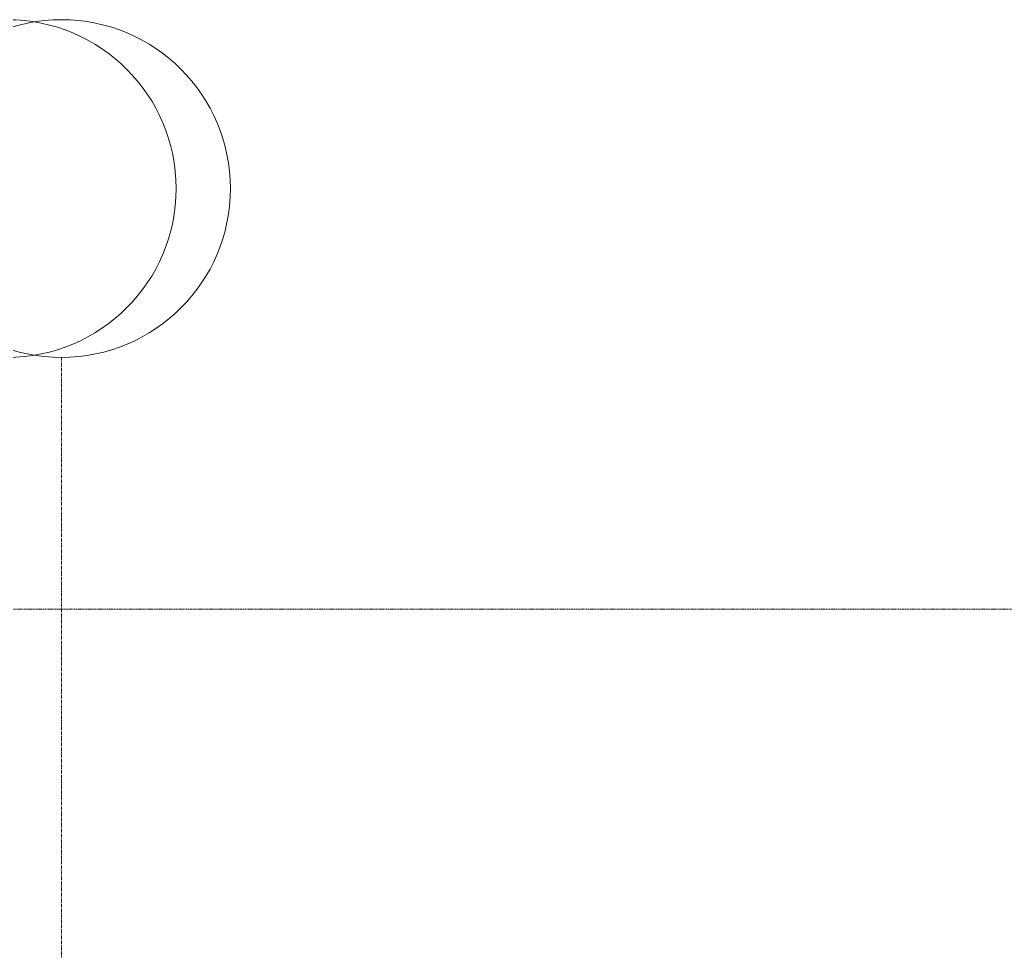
# Model space of a CAD drawing. Header units: inches. Extents: x 22 to 382261, y 22 to 371281.
# Drawn here: x 180664 to 184748, y 71023 to 74885 of the extents above; entities that cross this region are included whole.
import ezdxf

# ---------------------------------------------------------------- set-up
doc = ezdxf.new("R2010")
doc.units = ezdxf.units.IN
doc.header["$MEASUREMENT"] = 0
doc.linetypes.add('Abgebrochen', pattern=[7.14375, 4.7625, -2.38125])
doc.linetypes.add('Grid Line 1_2_', pattern=[22.225, 12.7, -3.175, 3.175, -3.175])
for name, color, linetype, lineweight in [('A-ANNO-SYMB', 150, 'Continuous', 9), ('S-GRID', 1, 'Continuous', 9), ('S-GRID-IDEN', 1, 'Continuous', 9)]:
    doc.layers.add(name, color=color, linetype=linetype, lineweight=lineweight)

# ---------------------------------------------------------------- blocks, each defined once
blk = doc.blocks.new('Grid - Grid Head - Circle-749417-02- FIRST FLOOR FURNITURE PLAN')
at = {"layer": 'S-GRID-IDEN'}
blk.add_circle((0, 0), 4, dxfattribs=at)

msp = doc.modelspace()

# ---------------------------------------------------------------- linework, layer by layer
at = {"layer": 'A-ANNO-SYMB', "linetype": 'Abgebrochen'}
msp.add_line((202682.7, 72441.6), (180283.6, 72441.6), dxfattribs=at)
at = {"layer": 'S-GRID', "linetype": 'Grid Line 1_2_'}
msp.add_line((180837.4, 49071), (180837.4, 73485.1), dxfattribs=at)

# ---------------------------------------------------------------- block references
at = {"layer": 'S-GRID-IDEN', "xscale": 174.9999999999999, "yscale": 174.9999999999999, "zscale": 174.9999999999999}
for p in [(180612.4, 74185.1), (180837.4, 74185.1)]:
    msp.add_blockref('Grid - Grid Head - Circle-749417-02- FIRST FLOOR FURNITURE PLAN', p, dxfattribs=at)

doc.saveas('drawing.dxf')
